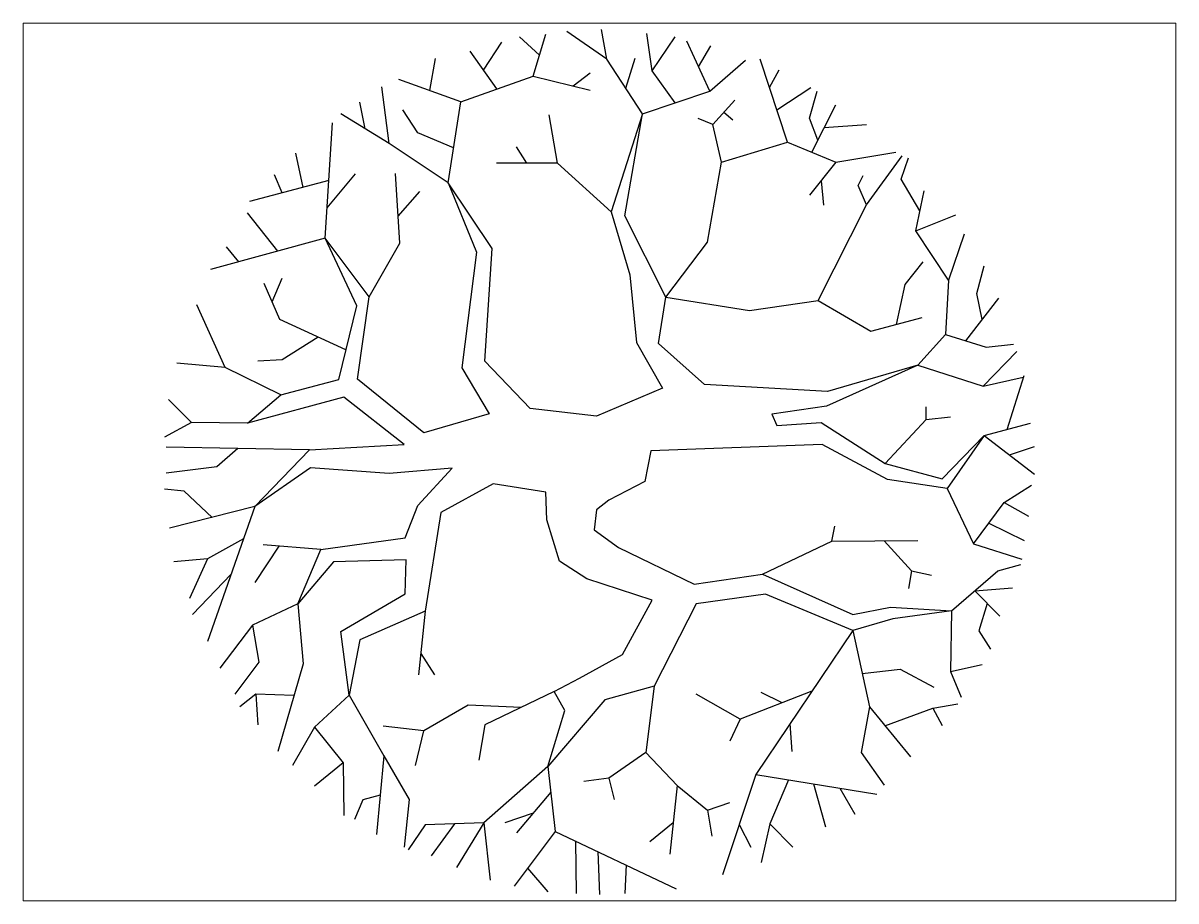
# Paper-space layout 'Layout1' of a CAD drawing. Header units: millimetres. Extents: x 1.05 to 9.45, y 0.8 to 7.2.
# The model-space entities are those that its viewports show. They can reach past a viewport. Long polylines and large blocks are cut down to what shows.
import ezdxf

# ---------------------------------------------------------------- set-up
doc = ezdxf.new("R2010")
doc.units = ezdxf.units.MM
doc.header["$MEASUREMENT"] = 0

# ---------------------------------------------------------------- blocks, each defined once
blk = doc.blocks.new('SYMBOL_Tree_5_2D')
at = {"color": 0, "linetype": 'ByBlock'}
for points in [[(1958.5, 1190.1), (1873.9, 942.9), (1857.8, 653.2), (1711.3, 488.7), (1228.7, 349.3), (571.2, 386.7), (325.4, 604.8), (364.1, 852), (145.4, 1286.8), (240.9, 1832.1), (49.9, 2125), (21.5, 2283.7)], [(240.9, 1832.1), (72.4, 1309.4), (173.1, 971.3), (207.3, 610.6), (347.3, 366.1), (-6.3, 216.4), (-359.9, 258.3), (-601.8, 511.3), (-562.5, 1113.3), (-798, 1463), (-730.9, 1897.2), (-343.1, 2034), (-276, 2257.9)], [(-309.5, 2146), (-416, 2244.4)], [(49.9, 2125), (-163.7, 2272.8)], [(415.5, 1891.4), (291.2, 2062.4), (263.4, 2261.2)], [(291.2, 2062.4), (414.4, 2244.4)], [(599.6, 1954), (476.4, 2221.1)], [(-537, 1965.6), (-679.9, 2166.9)], [(-608.4, 2066.3), (-511.5, 2216)], [(540.1, 2082.9), (605.4, 2195.3)], [(-896.4, 1956.9), (-865.1, 2127.6)], [(151.3, 1969.5), (201.5, 2130.2)], [(240.9, 1832.1), (599.6, 1954), (789.9, 2119.2)], [(1014.5, 1681.7), (868.7, 2125)], [(-343.1, 2034), (-39.8, 1959.8)], [(-131, 1982.1), (-39.8, 2050.8)], [(918.5, 1973.6), (970, 2068.2)], [(-798, 1463), (-1112.8, 1673.3), (-1151.6, 1977.2)], [(-730.9, 1897.2), (-1061.9, 2016.6)], [(957.7, 1854.4), (1138.4, 1974)], [(1176.3, 1690.9), (1132.6, 1809.5), (1172.6, 1954)], [(-1241.9, 1752.7), (-1269.6, 1894.7)], [(-768.9, 1651.4), (-960.6, 1730.1), (-1039.3, 1854.7)], [(616.4, 1775.3), (733.8, 1905.6)], [(1143.9, 1627.5), (1273.2, 1880.5)], [(-1112.8, 1673.3), (-1370.9, 1832.1)], [(72.4, 1309.4), (-214, 1568.2), (-259.2, 1826.3)], [(661.5, 1573.3), (616.4, 1775.3), (537.7, 1806.9)], [(675.1, 1840.5), (723.5, 1801.1)], [(-798, 1463), (-646.3, 1093.9), (-725.1, 474.5), (-578.6, 230), (-927, 128), (-1281.3, 415.1), (-1219.3, 855.2), (-1455.5, 1167.5), (-1415.5, 1783.7)], [(1211.1, 1758.9), (1435.8, 1775.3)], [(364.1, 852), (588, 1147.5), (661.5, 1573.3), (1014.5, 1681.7), (1273.2, 1573.3), (1593.3, 1627.5)], [(-1572.1, 1439.5), (-1612.3, 1621.7)], [(-377, 1568.2), (-433.4, 1655.9)], [(364.1, 852), (812.5, 781), (1177.7, 835.2), (1435.8, 1346.2), (1627.5, 1607.5)], [(-214, 1568.2), (-539.9, 1568.2)], [(1273.2, 1573.3), (1132.6, 1397.2)], [(1722.3, 1313.9), (1621.7, 1483), (1660.4, 1596.6)], [(-1685.3, 1409.6), (-1724.5, 1505.6)], [(-1444.9, 1330.6), (-1292.2, 1511.4)], [(-1219.3, 855.2), (-1056.7, 1141.7), (-1078.7, 1514)], [(1435.8, 1346.2), (1391.3, 1448.8), (1419.1, 1503)], [(-1435.5, 1475.6), (-1859.4, 1363.6)], [(-1065.2, 1286), (-949.6, 1417.8)], [(1194.6, 1474.8), (1206.1, 1343.6)], [(1873.9, 942.9), (1699.7, 1207.5), (1744.9, 1420.4)], [(-1708.2, 1098.2), (-1870.4, 1304.3)], [(1699.7, 1207.5), (1913.9, 1292.7)], [(-1455.5, 1167.5), (-2067.2, 999.7)], [(-1916.6, 1041), (-1982.6, 1122.3)], [(-1870.4, 179), (-1691, 330), (-1381.9, 411.9), (-1286.4, 806.8), (-1455.5, 1167.5)], [(1596.5, 707.4), (1643.6, 920.4), (1739.7, 1042.3)], [(2055.1, 733.1), (2026.2, 872), (2064.9, 1019.7)], [(-1343.5, 570.9), (-1696.1, 733.2), (-1780.7, 926.2)], [(-1737.9, 828.6), (-1685.2, 954.6)], [(-1691, 330), (-1988.4, 477.7), (-2140.1, 812.6)], [(1177.7, 835.2), (1459.1, 670.6), (1733.9, 744.2)], [(1967.2, 619.4), (2143, 846.8)], [(-1492.5, 639.5), (-1685.2, 517.1), (-1814.2, 511.3)], [(1857.8, 653.2), (2076.5, 585.5), (2222.4, 602.3)], [(2059.1, 377.7), (2239.1, 562.9)], [(-1988.4, 477.7), (-2247.2, 500.3)], [(1711.3, 488.7), (1222.9, 270), (930.6, 227.4), (958.4, 167.4), (1194.5, 182.2), (1537.1, -35.9), (1840.4, -118.5), (2064.9, 113.8), (2312.1, 179)], [(1711.3, 488.7), (2059.1, 377.7), (2272.7, 426.1)], [(2188.5, 146.4), (2278.5, 434.5)], [(-1831, -266.2), (-1539.3, 37.7), (-1033.5, 65.4), (-1354.2, 318.3), (-1870.4, 179), (-2167.8, 182.2), (-2313.6, 105.4)], [(-2167.8, 182.2), (-2291.7, 306.7)], [(1537.1, -35.9), (1755.9, 199), (1755.9, 267.4)], [(1755.9, 199), (1885.6, 213.2)], [(2064.9, 113.8), (1868.1, -169.4), (1548.1, -121.1), (1200.3, 65.4), (285.4, 31.9), (251.8, -132.7), (60.8, -232), (-6.3, -283), (-17.2, -391.4), (111.8, -485), (515.7, -681.1), (880.3, -626.9), (1362.9, -843.1), (1565.5, -803.1), (1890.7, -823.1), (2138.5, -609.5), (2261.1, -575.9)], [(2064.9, 113.8), (2334.6, -92.7)], [(-1539.3, 37.7), (-2303.3, 51.2)], [(-1921.3, 44.4), (-2033, -53.3), (-2303.3, -87.5)], [(2199.8, 10.6), (2334.6, 53.8)], [(-1600.6, -785.6), (-1477.4, -495.9), (-1028.3, -434), (-960.6, -260.4), (-776, -61.7), (-1112.8, -90.1), (-1533.5, -59.1), (-1831, -266.2), (-2285.9, -382.4)], [(-2058.4, -324.3), (-2207.2, -183.6), (-2313.6, -172.7)], [(-265.3, -1655.7), (-174.7, -1356.7), (-230.8, -1254.7), (-96, -1183.8), (133.7, -1056), (291.2, -766.3), (-56.6, -652.7), (-203.1, -558.5), (-270.2, -337.2), (-276, -189.5), (-556.7, -144.3), (-837.3, -297.2), (-921.2, -825.7), (-1269.6, -979.2), (-1325.8, -1274.7), (-1370.9, -933.4), (-1028.3, -732.1), (-1022.5, -550.1), (-1410.3, -561.8), (-1600.6, -785.6), (-1842.6, -899.9), (-2016.8, -1129.6)], [(1868.1, -169.4), (2008.8, -465), (2266.9, -547.6)], [(2008.8, -465), (2171.4, -243.7), (2317.2, -152.7)], [(2171.4, -243.7), (2301.1, -317.2)], [(-1831, -266.2), (-2083.9, -987.6)], [(2090.1, -354.3), (2278.5, -448.2)], [(880.3, -626.9), (1250.6, -450.8), (1267.4, -371.4)], [(-1891.6, -439.1), (-2083.9, -545), (-2263.3, -561.8)], [(-1701.6, -477.7), (-1831, -672.1)], [(-1477.4, -495.9), (-1786.5, -470.8)], [(1250.6, -450.8), (1711.3, -448.2)], [(1531.2, -449.2), (1677.8, -609.5), (1660.4, -703.7)], [(-2083.9, -545), (-2179.4, -757.3)], [(1677.8, -609.5), (1784.3, -632.7)], [(-1957.5, -626.9), (-2162.6, -843.1)], [(1890.7, -823.1), (1576.5, -865.7), (1362.9, -928.2), (897.1, -734.7), (526.7, -785.6), (302.2, -1226.3), (38.9, -1299.9), (-265.3, -1655.7)], [(2014.6, -716.3), (2216.6, -700.5)], [(2014.6, -716.3), (2148.8, -851.5)], [(-1600.6, -785.6), (-1572.9, -1107), (-1707.8, -1576.1)], [(2081.7, -783.9), (2036.5, -930.8), (2098.5, -1027.6)], [(-921.2, -825.7), (-955.4, -1166.3)], [(1890.7, -823.1), (1885.6, -1147), (1941.7, -1285.7)], [(-1842.6, -899.9), (-1808.4, -1098.6), (-1937.5, -1268.9)], [(1362.9, -928.2), (846.1, -1697.4), (667.4, -2234.2)], [(1362.9, -928.2), (1453.2, -1337.3), (1672, -1604.5)], [(-944, -1052.2), (-870.9, -1166.3)], [(1413.9, -1159.1), (1615.8, -1135.4), (1795.9, -1232.2)], [(1885.6, -1147), (2054, -1109.6)], [(302.2, -1226.3), (257.6, -1581.2), (426, -1757.4), (386.7, -2123.9)], [(-1621.7, -1276.8), (-1825.2, -1268.9), (-1909.7, -1337.3)], [(-1825.2, -1268.9), (-1814.2, -1433.5)], [(-1325.8, -1274.7), (-1511.6, -1445.1), (-1629, -1649.6)], [(-1325.8, -1274.7), (-1140.6, -1598.6), (-1180, -2018.7)], [(-230.8, -1254.7), (-601.8, -1433.5)], [(762.2, -1402.5), (526.7, -1268.9)], [(1144.6, -1253.1), (762.2, -1402.5), (706.1, -1519.3)], [(986, -1315.1), (874.5, -1260.5)], [(-407, -1339.6), (-690.9, -1328.3), (-927, -1464.4)], [(1453.2, -1337.3), (1408.1, -1581.2), (1531.3, -1754.8)], [(1535.1, -1437.3), (1790.1, -1343.1), (1924.3, -1319.9)], [(1790.1, -1343.1), (1840.4, -1436)], [(-1511.6, -1445.1), (-1359.3, -1635.4), (-1354.2, -1916.7)], [(-972.2, -1649.6), (-927, -1464.4), (-1145.8, -1439.3)], [(-601.8, -1433.5), (-634.7, -1621.2)], [(1027.4, -1427.5), (1037.1, -1576.1)], [(-1140.6, -1598.6), (-1005.7, -1831.6), (-1033.5, -2087.1)], [(257.6, -1581.2), (60.8, -1718), (-73.4, -1734.8)], [(-1359.3, -1635.4), (-1511.6, -1760)], [(-265.3, -1655.7), (-607, -1956.1), (-752.8, -2194.8)], [(-265.3, -1655.7), (-225.7, -2001.9), (420.2, -2308.4)], [(60.8, -1718), (89.2, -1831.6)], [(846.1, -1697.4), (1492, -1803.2)], [(426, -1757.4), (588, -1888.4), (706.1, -1848.3)], [(1019.7, -1725.8), (919.6, -1961.9), (874.5, -2169)], [(1153.3, -1747.7), (1217.1, -1978.7)], [(1295, -1770.9), (1374.5, -1910.9)], [(-1160.3, -1808.7), (-1252.9, -1834.2), (-1298, -1939.3)], [(-249.7, -1791.8), (-433.4, -2010.3)], [(-344.2, -1904.2), (-494.7, -1956.1)], [(588, -1888.4), (611.2, -2027.1)], [(-607, -1956.1), (-921.2, -1967.7), (-1011.5, -2101.3)], [(-764.1, -1961.9), (-888.3, -2132.3)], [(-607, -1956.1), (-573.4, -2262.6)], [(404.7, -1955.6), (280.2, -2058.7)], [(756.7, -1965.8), (818.3, -2087.1)], [(919.6, -1961.9), (1042.9, -2087.1)], [(-225.7, -2001.9), (-444.4, -2294.2)], [(-117.4, -2053.3), (-113.4, -2334.2)], [(2.1, -2110), (10.5, -2340)], [(-373.3, -2199.3), (-265, -2325.2)], [(152.9, -2181.5), (145.4, -2334.2)]]:
    blk.add_lwpolyline(points, dxfattribs=at)

msp = doc.modelspace()

# ---------------------------------------------------------------- block references
msp.add_blockref('SYMBOL_Tree_5_2D', (0, 0))

psp = doc.layouts.get("Layout1")

# ---------------------------------------------------------------- viewports
at = {"layer": '0'}
psp.add_viewport(center=(5.25, 4), size=(8.4, 6.4), view_center_point=(10.5042, -28.1425), view_height=4691.582509, dxfattribs=at)

doc.saveas('drawing.dxf')
